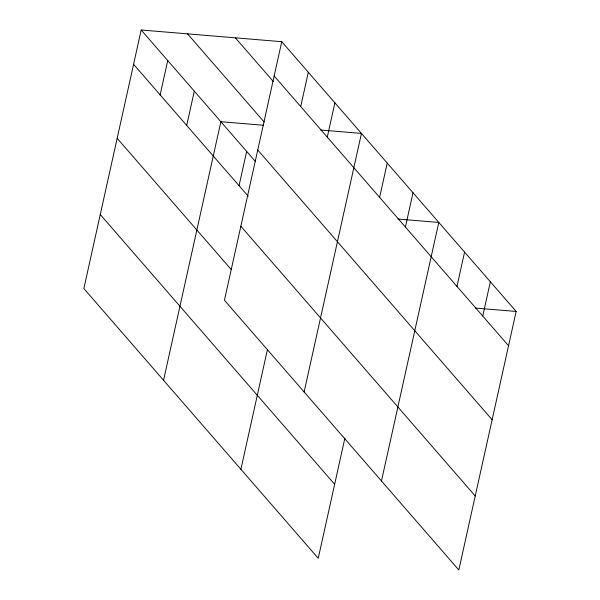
<?xml version="1.0" encoding="UTF-8"?>
<svg xmlns="http://www.w3.org/2000/svg" width="600" height="600" viewBox="0 0 600 600"><rect width="100%" height="100%" fill="white"/><g stroke="black" fill="none" stroke-linecap="round" stroke-linejoin="round"><path stroke-width="0.9" d="M281.76 41.693L224.438 300.24L458.82 570L516.143 311.452L281.76 41.693L141.18 30L83.858 288.548L318.24 558.308L344.91 438.007M160.14 94.867L167.738 60.57M186.697 125.445L194.303 91.148M163.553 380.265L220.868 121.718L263.55 125.265M239.048 185.685L246.653 151.387M300.72 106.567L308.317 72.27M240.9 469.283L267.368 349.897M327.278 137.137L334.882 102.84M304.125 391.957L361.447 133.41L320.625 130.012M379.627 197.385L387.232 163.087M405.405 227.055L413.01 192.757M381.472 480.982L438.795 222.435L397.972 219.038M456.975 286.403L464.58 252.105M482.752 316.08L490.357 281.782M475.32 308.055L516.143 311.452M274.155 75.99L508.537 345.75M235.365 37.838L273.397 81.608M187.567 33.862L264.24 122.1M257.745 149.993L492.135 419.752M141.18 30L255.248 161.28M133.575 64.297L248.257 196.282M240.847 226.237L475.23 495.998M117.165 138.3L231.233 269.58M100.267 214.545L334.65 484.305"/></g></svg>
